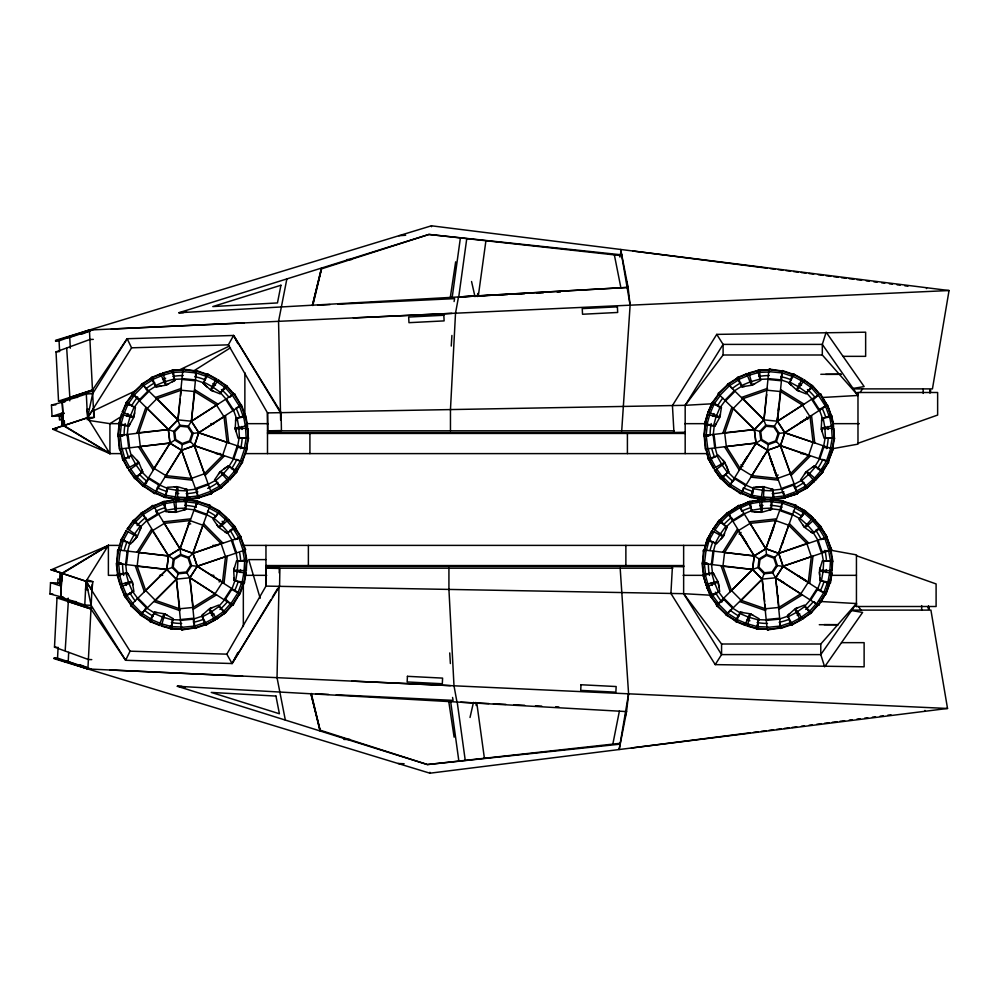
<?xml version="1.0" encoding="UTF-8"?>
<svg xmlns="http://www.w3.org/2000/svg" width="999" height="999" viewBox="0 0 999 999"><rect width="100%" height="100%" fill="white"/><g stroke="black" fill="none" stroke-linecap="round" stroke-linejoin="round"><path stroke-width="1.5" d="M279.221 572.902L279.308 568.419M278.983 586.338L277.035 677.672L285.339 720.079M163.461 504.045L163.499 502.072L154.483 505.944L154.433 507.917L163.461 504.045L166.221 510.464L157.205 514.348L156.094 511.775M741.333 510.489L740.284 505.944L749.3 502.072L750.524 504.882M742.994 514.348L752.01 510.464L749.25 504.045L749.3 502.072L750.311 504.97M757.392 625.362L757.055 628.408L757.954 626.648L767.756 627.035L766.87 628.796L757.055 628.408L757.167 625.349M181.069 628.796L171.266 628.408L172.153 626.648L172.427 619.667L182.23 620.042M757.954 626.648L758.229 619.667L768.031 620.042M63.586 597.564L49.95 593.918L50.524 582.654L59.765 583.116M91.771 659.627L88.374 659.515L54.495 647.14L57.005 597.914L60.602 598.089L91.633 608.179M57.742 583.578L57.967 578.983L60.927 579.932M59.79 585.364L60.44 572.514M57.542 658.141L53.946 657.954L87.9 668.98L91.284 669.093L57.542 658.141L58.092 647.327M270.779 599.825L232.08 663.536L226.823 654.158L265.959 586.101L266.283 568.181L279.895 568.431L279.57 586.338L232.08 663.536L125.624 660.277L91.134 605.332L84.778 605.007L60.689 597.077L61.95 573.301L108.391 545.392L120.867 545.392M60.727 597.414L61.975 573.301L51.199 569.805L108.391 545.392L108.391 575.337L117.695 575.337M68.694 652.335L68.219 661.613L87.525 668.868M84.778 605.007L85.989 581.331L108.391 545.392L62.4 573.438L61.476 581.755M91.134 605.332L85.989 581.193L130.07 651.173L125.624 660.277L90.984 609.028L92.195 584.44M187.188 489.547L186.701 499.375L177.372 498.913L177.972 486.838L187.188 489.547L184.565 488.686M764.01 486.513L763.386 498.913L772.726 499.375L773.214 489.547L770.579 488.686M246.341 569.929L246.291 570.966L246.815 561.001L246.765 562.037M832.142 569.929L832.08 570.966L832.617 561.001L832.554 562.037M672.427 566.396L670.916 593.456L715.209 664.622L864.123 666.808L864.123 642.657L841.495 642.657M237.362 570.329L237.924 560.864M244.081 570.729L244.643 561.263M823.151 570.329L823.713 560.864M829.882 570.729L830.444 561.263M235.24 427.997L235.814 418.406L245.492 416.67L247.14 425.861L234.927 428.047M821.84 418.406L821.253 427.997L833.154 425.861L831.518 416.67L821.84 418.406L821.578 421.153M65.185 650.611L68.319 601.585L76.036 601.585M621.715 430.819L630.119 305.182L628.084 287.387L620.679 249.475L630.119 305.182M116.833 561.625L116.733 562.961L117.707 549.999L117.595 551.348M702.622 561.625L702.522 562.961L703.496 549.999L703.396 551.348M235.564 421.153L235.814 418.406M180.257 399.063L177.947 419.83L149.038 391.283L139.51 400.911L168.406 429.458L177.922 419.83L181.918 379.458L195.392 380.794L191.383 421.216L188.424 426.073L193.157 433.379L190.384 441.633L182.218 444.617L174.788 440.084L173.701 431.456L179.77 425.224L188.424 426.073M191.721 478.334L204.458 473.738L194.43 445.641L198.776 432.804L237.25 445.791L232.929 458.628L194.443 445.629L181.656 450.287L182.218 444.617M619.917 257.105L620.217 254.046M766.77 394.617L763.96 419.83L735.052 391.283L725.536 400.911L754.432 429.458L763.948 419.83L767.944 379.458L781.418 380.794L777.409 421.216L774.45 426.073L779.17 433.379L776.41 441.633L768.231 444.617L760.813 440.084L759.715 431.456L765.783 425.224L774.45 426.073M750.898 477.147L777.959 480.119L767.594 450.274L768.231 444.617M777.185 421.216L777.622 416.758L777.197 421.228M778.209 410.826L778.658 406.368M193.307 620.629L194.905 627.896L204.208 624.737L204.408 622.777L202.16 616.146L192.857 619.305M778.658 619.305L787.949 616.146L790.197 622.777L789.997 624.737L780.706 627.896L779.557 621.952M451.261 346.066L451.91 335.452M223.876 416.508L216.533 405.132L191.408 421.228L194.892 389.835L218.044 404.158M809.889 416.508L802.547 405.132L777.422 421.228L780.918 389.835L804.058 404.158M122.977 435.152L118.319 435.464L127.11 434.503L128.721 447.939L119.98 448.988L118.369 435.552L119.393 425.711L121.266 425.087L128.209 425.861L127.148 435.614M120.192 434.852L121.266 425.087M708.903 435.989L704.332 435.464L705.406 425.711L707.28 425.087L714.235 425.861L713.161 435.614M707.404 435.589L704.332 435.464L706.206 434.852L707.28 425.087M87.025 579.795L92.845 581.68L91.92 590.009L86.026 581.331L62.4 573.438L86.488 581.356L85.564 589.685L87.825 589.797M117.944 434.602L117.82 435.726L119.018 424.85L118.893 425.974M180.582 396.103L181.244 390.172L157.018 398.626L155.744 397.352L181.443 388.374M703.97 434.602L703.845 435.726L705.044 424.85L704.919 425.974M778.521 409.39L778.845 406.431M196.741 504.37L197.09 501.323L187.337 500.174L186.313 501.86L185.489 508.803L195.242 509.952M628.583 693.818L619.155 749.525L626.56 711.613L628.583 693.818L620.179 568.181M195.567 507.18L197.09 501.323L209.89 505.993L206.893 514.273L194.168 509.677L197.153 501.398L196.516 504.345M227.223 556.081L224.026 583.104L222.502 582.142L225.512 556.655L221.179 543.831M772.102 501.86L771.278 508.803L781.031 509.952L781.855 503.009L782.879 501.323L773.126 500.174L772.102 501.86L781.855 503.009M813.024 556.081L809.814 583.104L808.291 582.142L811.313 556.655L806.98 543.831M118.631 563.661L120.255 550.224M137.175 565.896L138.799 552.447L152.485 530.744L151.523 529.22L137 552.235M704.432 563.661L706.043 550.224M722.976 565.896L724.587 552.447L738.286 530.744L737.324 529.22L722.789 552.235M740.971 600.137L731.455 590.509L752.609 569.467L754.208 556.006L713.885 551.161L712.275 564.61L752.597 569.442L757.966 567.544L764.035 573.776L772.689 572.927L777.422 565.621L774.662 557.367L766.483 554.383L759.053 558.916L757.966 567.544M926.46 288.574L926.572 287.724M225.512 556.655L197.278 566.296L189.86 577.784L176.286 579.133L166.771 569.355L168.481 555.819L147.128 521.316L158.641 514.21L179.97 548.776L168.444 555.881L138.799 552.447M172.165 567.544L173.264 558.916L180.694 554.383L188.861 557.367L191.621 565.621L186.9 572.927L178.234 573.776L172.165 567.544L166.771 569.355M811.313 556.655L783.066 566.296L775.661 577.784L762.075 579.133L752.572 569.355L754.27 555.819L732.916 521.316L744.442 514.21L765.758 548.776L754.233 555.881L724.587 552.447M757.055 628.408L757.442 625.499M452.16 297.577L460.389 237.912M458.703 297.202L466.77 238.611M478.296 296.104L485.926 240.722M450.187 298.139L455.656 261.838M477.285 296.553L477.747 293.481M133.878 416.983L135.439 407.355L126.299 403.559L122.652 412.3L133.878 416.983L134.653 412.899M719.904 416.983L721.453 407.355L712.324 403.559L708.678 412.3L719.904 416.983L720.416 414.26M177.098 486.675L175.062 498.663L165.722 497.077L167.37 487.312L177.098 486.675L174.326 486.788M244.443 582.205L244.256 583.329L246.091 572.527L245.904 573.651M763.111 486.675L761.088 498.663L751.735 497.077L753.396 487.312L763.111 486.675L756.193 486.95M830.244 582.205L830.057 583.329L831.88 572.527L831.692 573.651M830.469 582.205L830.281 583.329L831.73 574.762M55.532 340.347L431.443 225.799L949.05 290.534L932.442 388.886L853.383 388.886M235.614 580.844L237.263 571.64M242.195 582.017L243.831 572.814M821.415 580.844L823.064 571.64M827.984 582.017L829.632 572.814M829.982 582.33L831.355 574.662M239.198 437.574L237.45 447.24L244.33 448.476L246.241 447.989L247.989 438.336L240.572 437.824M244.33 448.476L246.079 438.823M825.211 437.574L823.463 447.24L827.597 447.989M832.105 438.823L830.356 448.476L832.267 447.989L834.015 438.336L826.598 437.824M827.909 461.725L832.504 448.039M246.753 447.764L246.553 448.888L248.501 438.111L248.301 439.223M832.342 448.888L832.554 447.764M832.779 447.764L832.567 448.888L834.527 438.111L834.315 439.223M458.504 296.953L455.519 313.199L450.462 409.578L450.462 430.819M454.083 301.548L454.632 298.626L337.837 304.22M625.112 717.457L626.273 711.375M286.863 278.921L278.559 321.328L280.644 420.129M612.837 744.118L619.417 710.976M279.87 411.613L233.604 335.464L127.148 338.723L92.67 393.668L87.525 417.807L131.593 347.827L228.346 344.842L233.604 335.464L281.106 412.662L281.431 430.569L267.819 430.819L267.495 412.899L228.346 344.842M196.466 504.208L197.09 501.323M470.017 717.494L473.464 702.372M195.754 373.976L196.441 371.104L205.732 374.263L205.931 376.223L203.684 382.854L194.393 379.695M312.812 305.557L321.541 268.856L428.933 234.44L621.728 254.857M195.654 374.076L196.441 371.104L195.292 377.048M118.669 548.851L118.369 549.949L121.241 539.385L120.954 540.484M124.513 540.821L121.616 539.81L119.031 549.275L120.542 550.536L123.127 541.071L121.616 539.81L124.575 540.596M127.298 552.385L129.87 542.907L123.127 541.071M704.158 549.949L707.042 539.385M705.356 546.416L707.729 538.436M710.301 540.821L707.404 539.81L704.819 549.275L706.343 550.536L708.915 541.071L707.404 539.81L710.364 540.596M706.156 545.217L707.629 539.81M713.086 552.385L715.671 542.907M233.754 570.117L236.563 560.789L246.453 561.376L245.891 570.829L233.754 570.117L234.49 567.444M819.555 570.117L822.364 560.789L832.242 561.376L831.68 570.829L819.555 570.117L820.279 567.444M121.079 423.976L123.626 414.985M127.497 425.799L130.057 416.808M164.798 613.96L161.463 625.649L170.579 628.246L173.289 618.731L164.798 613.96L167.245 615.247M705.132 423.489L707.692 414.498M707.105 423.976L709.652 414.985M713.523 425.799L716.071 416.808M750.586 613.96L747.264 625.649L756.38 628.246L759.09 618.731L750.586 613.96L753.034 615.247M118.968 423.164L118.644 424.25L121.728 413.748L121.403 414.835M704.445 424.25L707.529 413.748M704.67 424.25L707.754 413.748M949.05 290.534L89.423 330.02L93.869 417.345M167.745 488.536L158.729 484.652L155.969 491.083L156.006 493.056L165.035 496.928L165.934 494.13M741.807 493.056L751.048 496.928L752.409 492.732M205.07 475.437L224.238 456.106L194.43 445.641L198.801 432.667L232.929 410.664L225.587 399.288L191.458 421.316L198.801 432.692L227.035 442.345L222.715 455.169M777.746 478.334L790.484 473.738L780.444 445.641L784.814 432.667L818.943 410.664L811.6 399.288L777.484 421.316L784.827 432.692L813.061 442.345L808.728 455.169M240.409 461.151L244.73 448.326M740.321 468.506L751.847 475.611L767.594 450.274L780.494 445.604L784.789 432.804L823.276 445.791L818.943 458.628L780.456 445.629L776.41 441.633M826.423 461.151L830.756 448.326M780.856 378.371L782.454 371.104L791.745 374.263L791.957 376.223L789.697 382.854L780.406 379.695M195.442 374.001L196.441 371.104M163.361 521.853L190.409 518.881L180.045 548.726L164.311 523.389L152.785 530.494M749.15 521.853L776.211 518.881L765.846 548.726L778.596 553.321L792.382 515.109L779.657 510.514L765.858 548.726L750.099 523.389L738.573 530.494M769.492 538.873L773.388 527.622M145.904 407.23L136.925 432.917L168.332 429.533L173.701 431.456M138.724 432.717L147.19 408.491L156.706 398.863M167.195 489.822L165.035 496.928L166.046 494.03M731.917 407.23L722.951 432.917L754.357 429.533L755.968 442.994L715.634 447.839L714.023 434.39L754.345 429.558L733.204 408.491L742.719 398.863M724.737 432.717L733.204 408.491M744.755 484.652L753.77 488.536L750.998 494.955L751.048 496.928L752.06 494.03M188.861 557.367L192.944 553.396L202.934 525.262L190.197 520.666M774.662 557.367L778.733 553.396L788.723 525.262L775.986 520.666M782.429 543.518L783.441 540.709L782.367 543.493M231.643 589.81L234.952 580.569L241.533 582.941L242.944 584.315L239.635 593.556L231.506 605.931M225.786 612.449L225.037 613.299L232.255 605.069L224.812 600.199L232.155 588.823L239.548 593.606L238.224 592.17L241.533 582.941M240.347 592.931L239.96 594.005L243.656 583.703L243.281 584.765M817.432 589.81L820.741 580.569L827.334 582.941L828.745 584.315L825.424 593.556L818.743 590.284M824.013 592.17L827.334 582.941M828.97 584.315L825.649 593.556L820.679 601.186M825.761 594.005L829.457 583.703M825.986 594.005L829.682 583.703M180.694 554.383L180.132 548.713L193.856 510.514L206.593 515.109L192.807 553.321L180.07 548.726L168.481 555.819L152.485 530.744M769.63 538.898L773.688 527.672M795.679 505.993L792.694 514.273L779.957 509.677L782.941 501.398L795.903 505.993M176.286 579.133L178.234 573.776M762.075 579.133L764.035 573.776M145.467 483.603L143.469 485.939L144.143 484.078L149.063 479.12L142.095 472.202L137.175 477.172L136.488 479.021L143.469 485.939L146.716 482.692M140.222 529.657L141.184 527.06L133.192 521.328L127.747 528.921L137.575 535.963L141.184 527.06M729.482 485.939L730.169 484.078L735.089 479.12L728.121 472.202L723.189 477.172L722.514 479.021L729.482 485.939L741.108 493.044L745.716 485.564L734.203 478.459L729.582 485.939M723.626 536.151L724.587 533.553M726.023 529.657L726.972 527.06L718.993 521.328L713.548 528.921L723.363 535.963L726.972 527.06M242.432 461.338L247.128 449.225M828.221 461.338L832.929 449.225M828.446 461.338L833.154 449.225M124.326 412.999L127.972 404.245M130.544 415.584L134.191 406.843M708.453 412.3L711.575 404.807M710.339 412.999L713.985 404.245M716.57 415.584L720.204 406.843M154.433 612.212L150.649 621.291L159.278 624.887L163.923 613.723L154.433 612.212L157.18 612.562M740.234 612.212L736.45 621.291L745.067 624.887L749.725 613.723L740.234 612.212L742.981 612.562M122.64 411.288L122.24 412.25L126.124 403.072L125.724 404.021M711.513 404.021L711.925 403.072L708.029 412.25L708.441 411.288M711.738 404.021L712.15 403.072L708.254 412.25L708.666 411.288M742.032 493.056L743.094 488.511M165.035 496.928L166.259 494.118M751.048 496.928L752.884 492.719M226.835 400.025L220.367 392.644L225.624 388.037L226.423 386.238L232.904 393.618L229.982 397.265M811.638 388.037L812.449 386.238L818.918 393.618L818.106 395.417L812.849 400.025L806.38 392.644L811.638 388.037L818.106 395.417M232.08 663.536L237.787 652.609M802.759 515.422L804.907 511.363L796.265 506.718L794.692 507.904L803.333 512.549L804.907 511.363L803.271 513.961M214.897 517.482L219.118 511.363L210.464 506.718L208.891 507.904L217.545 512.549M803.333 512.549L800.024 518.718L791.383 514.073M203.247 383.354L207.917 374.7L216.134 379.145L210.402 389.785L203.247 383.354L207.243 387.187M789.272 383.354L793.943 374.7L802.16 379.145L796.415 389.785L789.272 383.354L791.27 385.277M121.928 538.436L121.441 539.348L126.199 530.594L125.712 531.493M711.5 531.493L712 530.594L707.23 539.348M707.954 538.436L707.454 539.348L712.225 530.594L711.725 531.493M123.514 540.047L128.084 531.755M129.408 543.306L133.991 535.014M707.954 539.173L709.914 535.626M711.226 533.254L712.524 530.881M709.302 540.047L713.885 531.755M715.209 543.306L719.779 535.014M128.796 426.173L133.529 417.794L121.89 414.498L119.343 423.489L128.796 426.173L130.245 423.801M714.822 426.173L719.542 417.794L707.916 414.498L705.369 423.489L714.822 426.173L716.258 423.801M233.566 604.145L232.879 605.319L239.435 594.093L238.761 595.254M819.355 604.145L818.681 605.319L825.236 594.093L824.562 595.254M824.787 595.254L825.461 594.093L820.541 602.509M272.402 597.177L277.71 588.436M174.788 440.084L170.005 443.181L148.651 477.684L160.177 484.79L181.493 450.224L169.967 443.119L140.322 446.553L138.711 433.104M742.457 464.697L747.152 457.08M760.813 440.084L756.031 443.181L734.665 477.684L746.191 484.79L767.507 450.224L755.981 443.119L726.335 446.553L724.725 433.104M761.8 459.103L763.373 456.568M234.228 457.892L229.058 466.233L235.002 469.917L236.963 470.167L242.133 461.825L236.601 459.365M235.002 469.917L240.172 461.575M820.241 457.892L815.072 466.233L821.028 469.917L822.989 470.167L828.146 461.825L822.627 459.365M821.028 469.917L826.185 461.575M822.751 470.167L824.237 467.782M154.308 468.506L165.834 475.611L181.581 450.274L194.33 445.679L208.117 483.891L195.379 488.486L181.593 450.274L191.945 480.119L164.885 477.147M237.525 470.142L236.925 471.103L242.682 461.8L242.095 462.762M823.313 470.142L822.714 471.103L828.483 461.8L827.884 462.762M823.538 470.142L822.939 471.103L828.708 461.8L828.109 462.762M142.445 612.15L140.634 614.622L142.283 613.548L146.016 607.629L154.321 612.862L150.587 618.781L148.938 619.867L140.634 614.622L142.258 612.025M843.019 356.343L865.646 356.343L865.646 332.192L716.745 334.378L672.439 405.544L673.963 432.604M685.177 453.608L685.177 405.319L723.101 344.393L822.314 344.393L857.979 395.454L822.165 397.502M147.19 408.491L168.332 429.533L170.005 443.181L153.047 469.78L138.524 446.765M814.772 442.919L811.575 415.896L784.827 432.704L777.409 421.216L763.835 419.867L754.32 429.645L756.031 443.181L739.073 469.78L724.55 446.765M731.817 607.629L740.109 612.862L736.375 618.781L734.727 619.867L726.423 614.622L730.319 609.989M742.195 464.485L746.977 456.93M715.209 664.622L721.565 654.607L721.565 644.005L683.641 593.681L683.641 545.392M180.132 548.713L192.944 553.396L197.278 566.333L189.935 577.684L224.063 599.712L231.406 588.336L197.278 566.308L191.621 565.621M216.521 594.842L193.369 609.165L193.182 607.38L214.997 593.868L222.34 582.492M230.694 603.995L238.037 592.619M802.309 594.842L779.17 609.165L778.97 607.38L800.798 593.868L808.141 582.492M816.483 603.995L823.825 592.619M215.859 516.258L219.118 511.363M802.472 515.034L804.907 511.363M120.842 453.608L109.927 453.608L52.722 429.195L87.512 417.669L93.444 408.991L94.368 417.32L87.1 419.68M220.117 471.815L214.573 479.82L221.179 487.187L228.234 480.856L220.117 471.815L218.494 474.05M806.143 471.815L800.599 479.82L807.204 487.187L814.26 480.856L806.143 471.815L804.507 474.05M860.039 392.495L862.549 388.886M211.126 390.309L218.119 380.357L225.861 385.814L220.18 393.906L211.126 390.309L213.674 391.396M127.71 528.334L127.06 529.258L133.354 520.304L132.705 521.228M797.14 390.309L804.133 380.357L811.887 385.814L806.193 393.906L797.14 390.309L799.687 391.396M713.498 528.334L712.849 529.258L719.155 520.304L721.315 521.94M718.493 521.228L719.155 520.304L721.091 522.252M713.723 528.334L713.074 529.258L719.38 520.304L718.731 521.228M129.221 529.97L134.665 522.377M134.64 533.866L140.085 526.273M715.009 529.97L720.454 522.377M720.429 533.866L725.873 526.273M129.196 404.558L126.598 402.909L132.405 395.005L134.328 395.404L139.972 399.538L134.166 407.455L128.534 403.309L126.598 402.909L129.058 404.745M128.534 403.309L134.328 395.404M714.297 404.42L712.062 402.897L718.531 394.068L717.856 394.98M714.547 403.309L720.354 395.404L718.418 395.005L712.612 402.909L714.547 403.309L720.192 407.455L725.998 399.538M126.711 401.985L126.036 402.897L132.517 394.068L131.843 394.98M712.062 402.897L712.724 401.985M267.495 453.608L267.495 412.899L685.177 405.319L723.101 354.995L723.101 344.393L716.745 334.378M140.634 614.622L142.432 612.287M143.469 485.939L146.266 482.529M132.63 541.995L137.15 536.75L126.511 530.881L121.928 539.173L130.594 543.956L137.15 536.75M721.141 538.848L722.939 536.75L712.299 530.881L707.729 539.173L716.383 543.956L722.939 536.75M811.588 612.449L810.838 613.299L818.056 605.069L817.307 605.931M224.088 610.963L230.569 603.583L225.299 598.975L218.831 606.356L224.088 610.963L224.9 612.762L231.368 605.382L230.569 603.583M811.101 598.975L804.632 606.356L809.889 610.963L810.701 612.762L817.17 605.382L814.26 601.735M809.889 610.963L816.358 603.583M223.501 473.613L229.683 466.595M228.521 478.022L234.69 471.004M809.527 473.613L815.696 466.595M814.535 478.022L820.703 471.004M815.671 479.208L819.779 474.537M851.535 610.576L862.612 612.412L824.637 666.808L820.778 654.607L820.778 644.005L856.443 603.546L819.08 601.41M230.457 479.12L229.695 479.97L237 471.803L236.239 472.652M218.594 527.185L226.711 518.144L219.655 511.813L213.049 519.18L218.594 527.185L216.958 524.95M816.245 479.12L815.484 479.97L823.026 471.803L815.721 479.97M822.04 472.652L822.801 471.803M804.395 527.185L812.512 518.144L805.456 511.813L798.838 519.18L804.395 527.185L802.759 524.95M105.22 548.776L108.391 545.392M223.389 389.448L226.423 386.238L222.952 389.248M168.332 429.558L169.942 442.994L129.62 447.839L127.997 434.39L168.332 429.558L177.81 419.867L191.383 421.216L198.801 432.667L225.549 415.896L228.746 442.919M133.903 395.367L143.419 385.739M155.482 600.374L176.411 579.17L166.883 569.542L137.987 598.089L147.502 607.717L176.398 579.17L179.907 610.626L154.208 601.648L155.482 600.374L179.72 608.828M719.917 395.367L729.432 385.739M765.022 604.383L765.709 610.626L740.009 601.648L762.212 579.17L752.672 569.542L723.788 598.089L733.303 607.717L762.187 579.17L764.685 601.41M224.263 388.424L226.423 386.238M204.458 473.738L222.527 455.519M790.484 473.738L808.553 455.519L810.251 456.106L791.096 475.437M155.17 600.137L145.654 590.509L166.808 569.467L168.419 556.006L128.084 551.161L126.473 564.61L166.808 569.442L135.402 566.083L144.368 591.77M134.865 519.418L134.053 520.229L141.833 512.512L141.021 513.311M143.806 515.334L141.933 513.061L134.965 519.98L135.652 521.828L140.572 526.798L147.54 519.88M135.652 521.828L142.62 514.922L141.933 513.061M727.622 512.512L719.854 520.229L727.859 512.512L727.047 513.311M720.079 520.229L720.878 519.418M728.408 514.922L733.341 519.88L726.36 526.798L721.44 521.828L728.408 514.922L727.734 513.061L729.894 515.234M235.801 408.241L241.159 405.444L244.48 414.685L243.069 416.059L236.476 418.431L233.167 409.19M820.504 408.716L827.184 405.444L819.754 394.018L812.587 385.701M819.18 409.19L822.502 418.431L829.083 416.059L830.494 414.685L827.184 405.444L819.704 410.177L812.362 398.801L819.754 394.018M201.723 615.646L208.866 609.215L214.61 619.855L206.393 624.3L201.723 615.646L203.721 613.723M787.512 615.646L794.667 609.215L800.411 619.855L792.182 624.3L787.512 615.646L789.51 613.723M133.129 392.595L132.143 393.506L141.683 384.677L140.684 385.589M719.155 392.595L718.156 393.506L727.697 384.677L726.71 385.589M215.484 480.831L222.54 474.5M219.98 485.851L227.035 479.52M801.498 480.831L808.553 474.5M805.993 485.851L813.049 479.52M221.903 487.025L221.129 487.712L228.596 481.093L227.822 481.78M807.704 487.025L806.93 487.712L814.385 481.093L813.611 481.78M807.929 487.025L807.155 487.712L814.61 481.093L813.835 481.78M227.135 533.291L234.515 526.798L228.346 519.792L219.268 527.772L227.135 533.291L224.812 531.78M812.924 533.291L820.316 526.798L814.135 519.792L805.057 527.772L812.924 533.291L810.614 531.78M819.192 528.933L821.265 527.197M124.65 457.929L122.078 448.464L120.554 449.725L123.139 459.19L130.057 456.456M710.676 457.929L708.091 448.464L706.58 449.725L709.153 459.19L710.676 457.929L717.419 456.093L714.847 446.615M134.728 478.471L136.826 476.748M126.998 595.691L132.805 603.596L130.869 603.995L125.062 596.091L126.998 595.691L132.642 591.545L138.449 599.462M714.647 593.818L710.863 596.091L712.799 595.691L718.431 591.545L724.238 599.462L718.606 603.596L716.67 603.995L710.863 596.091L713.461 594.442M142.707 471.94L134.715 477.672L129.271 470.079L139.098 463.037L142.707 471.94L141.758 469.343M728.733 471.94L720.741 477.672L715.296 470.079L725.124 463.037L728.733 471.94L726.335 465.447M217.582 618.431L216.733 619.043L224.85 613.249L224.013 613.848M803.371 618.431L802.534 619.043L810.651 613.249L809.802 613.848M211.676 611.65L219.43 606.206M215.547 617.157L223.301 611.713M797.464 611.65L805.219 606.206M801.348 617.157L809.09 611.713M228.659 465.709L220.791 471.228L229.87 479.208L236.039 472.202L228.659 465.709L224.026 468.731M814.684 465.709L806.817 471.228L815.896 479.208L822.065 472.202L814.684 465.709L812.362 467.22M143.456 511.9L142.333 512.662L153.084 505.357L151.973 506.118M738.885 505.357L728.134 512.662L739.11 505.357M800.886 422.165L805.906 418.931M142.607 383.541L141.646 384.153L150.911 378.309L149.95 378.921M152.11 380.219L150.462 379.133L142.158 384.378L143.819 385.452L152.11 380.219L155.844 386.138L147.54 391.371M121.716 416.246L109.927 423.663L89.048 420.467M193.769 370.879L230.457 347.789M728.633 383.541L727.672 384.153L736.925 378.309L735.963 378.921M738.136 380.219L736.488 379.133L728.184 384.378L729.832 385.452L738.136 380.219L741.87 386.138L733.566 391.371M800.998 422.402L806.043 419.243M823.8 538.798L826.398 537.175L821.228 528.833L819.267 529.083L813.323 532.767L818.493 541.108M235.077 539.635L240.597 537.175L235.439 528.833L233.479 529.083L227.535 532.767L232.692 541.108M820.866 539.635L826.398 537.175L823.676 538.611M142.982 514.597L154.508 507.492M737.012 507.529L728.046 513.061L720.766 519.98L721.44 521.828M728.771 514.597L740.296 507.492M738.286 530.744L754.22 555.906L765.921 548.713L778.733 553.396L817.194 540.372L821.528 553.209L783.041 566.196L778.708 553.371L808.503 542.894L789.335 523.563M128.859 593.818L132.642 591.545M166.321 385.04L174.813 380.269L172.103 370.754L162.987 373.351L166.321 385.04L168.769 383.753M752.334 385.04L760.838 380.269L758.129 370.754L749.013 373.351L752.334 385.04L754.794 383.753M206.793 624.587L205.794 625.137L215.384 619.855L214.385 620.404M792.582 624.587L791.583 625.137L801.173 619.855L800.187 620.404M138.674 462.25L128.034 468.119L123.451 459.827L132.118 455.044L138.674 462.25L136.863 460.152M724.7 462.25L714.06 468.119L709.477 459.827L718.144 455.044L724.7 462.25L722.889 460.152M202.36 616.833L210.589 612.399M205.532 622.702L213.749 618.269M788.161 616.833L796.378 612.399M791.333 622.702L799.55 618.269M207.118 484.927L215.759 480.282L219.068 486.451L220.642 487.637L212 492.282L210.427 491.096L219.068 486.451M801.785 480.282L793.131 484.927L796.44 491.096L798.014 492.282L806.668 487.637L802.447 481.518M796.44 491.096L805.094 486.451M806.93 487.899L797.289 493.081L798.513 492.544M797.514 493.081L807.155 487.899L805.931 488.436M212.487 492.544L211.488 493.081L221.141 487.899L220.142 488.436M172.44 381.818L174.887 380.519M236.651 539.148L239.285 537.837M822.439 539.148L826.398 537.175M93.906 410.639L135.839 390.659M179.171 370.017L229.483 346.041M823.188 407.317L825.848 406.069M154.595 505.394L142.033 513.061L146.653 520.541L158.179 513.436L153.559 505.956L163.611 501.523L162.562 501.973M740.609 505.394L727.821 513.061L732.442 520.541L743.968 513.436L739.347 505.956L749.4 501.523L748.363 501.973M748.588 501.973L749.625 501.523L739.572 505.844M209.603 608.691L218.644 605.094L224.338 613.186L216.583 618.643L209.603 608.691L212.138 607.604M740.509 505.944L748.239 502.622M740.234 507.917L749.25 504.045M795.391 608.691L804.445 605.094L810.139 613.186L802.384 618.643L795.391 608.691L797.939 607.604M152.872 379.383L161.501 375.786M155.444 385.539L164.061 381.943M132.355 582.017L121.129 586.7L124.775 595.441L133.916 591.645L132.355 582.017L132.867 584.74M738.898 379.383L747.514 375.786M741.47 385.539L750.087 381.943M718.144 582.017L706.93 586.7L710.564 595.441L719.705 591.645L718.144 582.017L719.168 587.462M152.198 377.222L151.149 377.647L161.289 373.514L160.24 373.951M738.224 377.222L737.162 377.647L747.314 373.514L746.253 373.951M93.169 390.821L62.125 400.911L58.529 401.086L56.031 351.86L89.91 339.485L93.294 339.373M81.281 334.315L89.922 331.019M89.048 330.132L59.066 340.859L55.482 341.046L89.423 330.02L92.807 329.907L69.793 337.375L66.159 337.575L69.755 337.387L70.305 348.214M123.139 459.19L126.099 458.404M712.125 458.404L709.153 459.19L711.912 458.154M198.064 495.904L210.801 491.308M767.619 450.274L780.356 445.679L794.143 483.891L781.405 488.486L767.619 450.274L756.031 443.181M784.09 495.904L796.815 491.308M784.477 497.602L794.38 494.03M783.116 491.82L784.627 497.677L797.427 493.007L794.442 484.727L781.705 489.323L784.702 497.602L774.887 498.826L773.863 497.14L773.039 490.197L782.779 489.048M857.979 443.294L937.636 415.06L937.636 392.495L857.779 392.495L857.979 395.454L822.314 354.995L822.314 344.393L826.161 332.192L864.147 386.588L853.059 388.424M192.919 553.371L231.393 540.372L235.727 553.209L197.24 566.196L192.919 553.371L222.702 542.894L203.546 523.563M709.153 459.19L712.062 458.179M743.031 398.626L767.269 390.172L767.457 388.374L741.758 397.352L763.96 419.83M195.841 628.059L194.755 628.433L205.132 624.912L204.058 625.274M781.63 628.059L780.556 628.433L790.921 624.912L789.847 625.274M195.105 625.923L204.408 622.777M780.906 625.923L790.197 622.777M119.231 423.663L109.927 423.663L109.927 453.608L63.499 425.699L62.225 401.923L86.314 393.993L92.67 393.668M62.999 417.245L63.924 425.562L88.012 417.644L87.088 409.315L89.348 409.203M183.029 510.314L185.664 509.453L185.177 499.625L175.849 500.087L176.448 512.162L185.664 509.453M768.83 510.314L771.453 509.453L770.966 499.625L761.638 500.087L762.237 512.162L771.453 509.453M92.507 389.972L69.218 397.627L72.802 397.44M58.529 401.086L92.482 390.06L127.148 338.723L131.593 347.827M61.289 415.884L52.048 416.346L51.473 405.082L65.11 401.436M52.048 416.346L62.837 412.849M61.963 426.486L61.314 413.636L63.736 412.849M63.948 413.299L61.376 414.073L61.975 426.024M62.45 419.068L59.503 420.017L59.266 415.422M55.807 429.033L52.722 429.195L64.323 425.262M183.416 312.687L178.858 312.737L428.933 234.44L620.254 255.532M200.462 497.202L199.176 497.614L211.588 493.743L210.302 494.143M786.263 497.202L784.964 497.614L797.614 493.743L785.202 497.614M796.091 494.143L797.389 493.743M398.838 235.739L405.644 235.252M163.486 375.087L172.602 372.49M165.335 381.568L174.45 378.971M749.512 375.087L758.616 372.49M751.348 381.568L760.464 378.971M127.273 572.827L117.82 575.511L120.367 584.502L131.993 581.206L127.273 572.827L128.709 575.199M713.074 572.827L703.608 575.511L706.168 584.502L717.794 581.206L713.074 572.827L714.51 575.199M163.774 372.714L162.775 372.989L172.377 370.317L171.391 370.592M749.799 372.714L748.8 372.989L758.403 370.317L757.404 370.592M830.931 449.001L857.979 444.13L857.979 392.495M244.555 560.177L242.807 550.524L244.718 551.011L246.466 560.664L244.555 560.177L237.675 561.426L235.926 551.76M824.837 561.176L832.254 560.664L830.506 551.011L828.596 550.524L821.715 551.76L823.463 561.426M164.773 501.461L163.749 501.648L173.576 499.925L172.552 500.099M750.798 501.461L749.55 501.648L759.59 499.925L758.353 500.099M164.498 503.708L173.838 502.122M165.622 510.352L174.962 508.766M750.212 501.923L759.552 500.337M750.286 503.708L759.627 502.122M751.41 510.352L760.751 508.766M155.969 386.788L165.459 385.277L160.802 374.113L152.185 377.709L155.969 386.788L161.463 386.101M741.982 386.788L751.473 385.277L746.827 374.113L738.199 377.709L741.982 386.788L744.73 386.438M182.842 629.732L181.506 629.932L194.368 628.071L193.032 628.271M768.631 629.732L767.294 629.932L780.169 628.071L778.833 628.271M631.43 747.989L750.386 732.766M753.471 732.379L758.104 731.78M761.188 731.393L765.833 730.793M768.918 730.394L773.551 729.807M776.635 729.407L781.28 728.82M784.365 728.421L788.998 727.834M792.082 727.434L796.727 726.835M801.348 726.248L804.445 725.848M809.078 725.262L812.175 724.862M816.795 724.275L821.44 723.676M824.525 723.276L829.17 722.689M832.242 722.289L836.887 721.703M839.972 721.303L844.617 720.716M849.237 720.117L852.334 719.73M856.967 719.13L860.064 718.731M864.684 718.144L867.781 717.744M872.414 717.157L875.511 716.758M880.131 716.171L883.228 715.771M887.861 715.172L890.958 714.784M193.157 433.379L198.801 432.667M779.17 433.379L784.814 432.667M54.008 658.653L429.92 773.201L947.527 708.466L930.918 610.114L851.847 610.114M187.837 497.14L197.59 495.991L198.614 497.677L188.861 498.826L187.837 497.14L187.013 490.197L196.766 489.048L197.59 495.991M188.099 499.388L198.976 498.101L197.852 498.226M773.863 497.14L783.603 495.991M775.249 499.25L773.9 499.388L785.002 498.101L783.641 498.226M125.612 563.386L126.686 573.139L119.73 573.913L117.857 573.289L116.796 563.536L121.354 563.011M704.108 563.361L707.155 563.011M620.204 743.306L427.41 764.56L177.322 686.263L181.893 686.313M164.311 523.389L189.81 520.591M119.855 563.411L116.796 563.536L121.441 563.848M750.099 523.389L775.611 520.591M711.413 563.386L712.487 573.139L705.531 573.913L703.658 573.289L702.584 563.536L711.375 564.497L712.986 551.061L704.258 550.012L702.634 563.448L707.242 563.848M620.204 744.143L427.41 764.56L320.017 730.144L311.288 693.443M179.333 608.803L192.807 607.479M181.169 627.397L194.643 626.061M765.122 608.803L778.596 607.479M766.97 627.397L780.431 626.061M62.225 401.923L65.097 401.648M176.286 499.7L175.15 499.762L179.345 499.512M186.076 499.125L184.94 499.188L185.802 499.138M762.299 499.7L760.938 499.762L765.134 499.512M771.877 499.125L770.741 499.188L771.59 499.138M235.277 428.883L247.415 428.171L247.977 437.624L238.099 438.211L235.277 428.883L236.014 431.556M821.303 428.883L833.428 428.171L833.99 437.624L824.113 438.211L821.303 428.883L822.027 431.556M178.858 312.737L628.084 287.387L458.753 296.965M685.177 405.319L713.199 403.721M51.473 405.082L55.819 404.845M52.722 429.195L57.068 428.958M56.031 351.86L58.417 351.735M61.314 413.636L64.036 413.499M86.314 393.993L87.512 417.669L94.368 417.32M175.936 501.898L185.265 501.436M176.261 508.566L185.602 508.091M761.725 501.898L771.053 501.436M762.062 508.566L771.39 508.091M462.275 296.778L471.615 296.328M474.725 296.179L490.297 295.429M494.98 295.204L507.43 294.618M515.222 294.243L524.562 293.793M537.025 293.194L543.244 292.894M557.267 292.232L560.377 292.083M317.595 305.195L330.057 304.595M353.396 317.919L451.91 313.374M111.339 329.058L244.081 322.914M173.589 370.092L172.465 370.142L183.404 369.705L182.268 369.755M173.127 373.638L172.79 370.592L182.605 370.204L183.491 371.965L173.689 372.352L172.79 370.592L172.902 373.651M183.766 378.958L173.951 379.333L173.689 372.352M759.615 370.092L758.478 370.142L769.417 369.705L768.281 369.755M769.779 378.958L759.977 379.333L758.815 370.592L759.702 372.352L769.505 371.965L768.618 370.204L758.815 370.592L759.028 376.71M672.439 432.629L685.177 432.392M116.796 563.536L121.204 563.461M704.058 563.511L706.992 563.461M180.519 687.275L185.077 687.225M825.674 374.375L841.22 374.3M346.903 259.565L351.548 259.565M723.101 354.995L822.314 354.995M820.803 374.288L840.983 374.288M77.56 397.415L69.843 397.415L66.708 348.389M210.739 423.663L213.836 423.663M246.416 423.663L268.269 423.663M684.665 423.663L706.493 423.663M832.816 423.663L859.34 423.663M267.495 430.819L674.337 430.819M267.495 432.617L685.177 432.617M267.495 433.441L685.177 433.441M215.959 453.608L220.642 453.608M245.592 453.608L707.155 453.608M800.723 453.608L805.394 453.608M212.874 545.392L217.545 545.392M242.495 545.392L705.631 545.392M265.859 559.615L248.739 559.615L260.177 598.301M265.959 565.559L683.641 565.559M265.959 566.383L683.641 566.383M265.959 568.181L672.814 568.181M159.578 575.337L162.675 575.337M210.764 575.337L213.861 575.337M244.892 575.337L266.733 575.337M683.129 575.337L703.558 575.337M829.919 575.337L856.443 575.337M819.28 624.712L837.911 624.712M721.565 644.005L820.778 644.005M343.831 739.435L350.012 739.435M824.15 624.625L838.136 624.687M182.043 311.725L186.601 311.775M704.332 435.464L708.753 435.539M122.889 435.989L118.319 435.464L122.727 435.539M670.916 566.371L683.641 566.608M710.114 595.192L683.641 593.681L265.959 586.101L265.959 545.392M130.07 651.173L226.823 654.158M398.039 763.486L404.12 763.748M757.866 628.908L756.73 628.858L767.669 629.295L766.533 629.245M172.065 628.908L170.929 628.858L181.868 629.295L180.744 629.245M118.319 435.464L121.391 435.589M754.445 512.05L761.363 512.325L759.327 500.337L749.987 501.923L751.635 511.688L761.363 512.325M168.656 512.05L175.562 512.325L173.539 500.337L164.186 501.923L165.846 511.688L175.562 512.325M172.153 626.648L181.968 627.035M947.527 708.466L87.9 668.98L90.984 609.028L67.695 601.373L71.279 601.56M109.803 669.942L242.557 676.086M351.873 681.081L450.387 685.626M316.071 693.806L328.521 694.405M336.313 694.78L453.109 700.374L452.559 697.452M460.739 702.222L488.773 703.571M493.444 703.796L505.906 704.382M513.686 704.757L524.587 705.282M535.489 705.806L541.72 706.106M555.744 706.768L558.853 706.917M763.81 490.434L773.139 490.909M763.486 497.102L772.814 497.564M177.797 490.434L187.125 490.909M177.46 497.102L186.788 497.564M62.862 573.301L51.199 569.805L55.819 570.042M62.8 573.738L60.452 572.976L59.853 584.927M85.989 581.331L92.845 581.68M54.495 647.14L56.893 647.265M51.199 569.805L55.544 570.042M49.95 593.918L52.847 594.068M177.322 686.263L626.598 711.588M762.699 499.238L765.496 499.4M770.554 499.7L773.351 499.862M179.47 499.4L176.673 499.238L177.81 499.3M183.666 499.65L187.6 499.875L186.476 499.812M772.264 499.812L773.626 499.875M60.689 597.077L63.561 597.352M768.718 371.603L782.192 372.939M766.87 390.197L780.344 391.521M182.692 371.603L196.166 372.939M180.856 390.197L194.33 391.521M730.169 591.77L721.191 566.083L752.609 569.467M706.206 434.852L708.99 435.152M751.847 475.611L777.359 478.409M165.834 475.611L191.346 478.409M773.726 499.75L772.364 499.612L783.466 500.899L782.117 500.774M187.7 499.75L186.576 499.612L197.452 500.899L196.328 500.774M186.313 501.86L196.054 503.009M777.422 565.621L783.066 566.333L817.194 588.336L809.852 599.712L775.724 577.684L783.066 566.308L778.733 553.396M632.966 251.011L767.357 268.207M770.441 268.606L775.087 269.193M778.159 269.593L782.804 270.18M785.888 270.579L790.534 271.166M793.606 271.566L798.251 272.165M801.335 272.552L805.981 273.152M809.053 273.539L813.698 274.138M818.331 274.725L822.964 275.324M826.048 275.724L830.693 276.311M833.778 276.711L838.411 277.297M841.495 277.697L846.141 278.284M849.225 278.684L853.858 279.27M856.942 279.67L861.588 280.269M866.208 280.856L869.305 281.256M873.938 281.843L877.035 282.242M881.655 282.829L884.752 283.229M889.385 283.828L892.482 284.216M897.102 284.815L900.199 285.202M904.832 285.801L907.929 286.201M770.391 369.268L769.055 369.068L781.917 370.929L780.581 370.729M184.365 369.268L183.029 369.068L195.904 370.929L194.568 370.729M753.171 488.648L762.512 490.234M752.035 495.292L761.388 496.878M751.51 497.077L760.863 498.663M167.145 488.648L176.486 490.234M166.021 495.292L175.362 496.878M752.322 497.539L751.073 497.352L761.126 499.075L759.877 498.901M166.296 497.539L165.285 497.352L175.1 499.075L174.088 498.901M820.079 580.594L829.757 582.33L831.405 573.139L819.505 571.003L820.079 580.594L819.829 577.847M234.29 580.594L243.968 582.33L245.617 573.139L233.716 571.003L234.29 580.594L234.028 577.847M830.906 550.262L856.443 554.87L856.443 606.505M708.915 541.071L714.322 542.544M748.039 626.286L747.04 626.011L756.655 628.683L755.656 628.408M162.25 626.286L161.251 626.011L170.854 628.683L169.855 628.408M749.6 617.432L758.716 620.029M747.751 623.913L756.867 626.51M163.799 617.432L172.914 620.029M161.963 623.913L171.079 626.51M763.998 486.838L773.214 489.547M784.952 501.798L783.441 501.386L796.078 505.257L794.567 504.857M198.938 501.798L197.652 501.386L210.065 505.257L208.779 504.857M50.524 582.654L61.301 586.151M57.005 597.914L90.959 608.94M754.32 429.645L759.715 431.456M783.378 370.941L782.304 370.567L792.682 374.088L791.595 373.726M782.654 373.077L791.957 376.223M197.365 370.941L196.291 370.567L206.656 374.088L205.582 373.726M196.641 373.077L205.931 376.223M741.283 600.374L765.509 608.828M780.444 445.641L808.553 455.519M856.443 555.706L936.1 583.94L936.1 606.505L856.255 606.505L856.443 603.546L820.778 654.607L721.565 654.607L683.641 593.681M232.954 590.284L238.224 592.17M782.329 503.096L795.067 507.692M196.541 503.096L209.278 507.692M707.404 539.81L710.164 540.846M121.616 539.81L124.363 540.846M79.758 664.685L86.963 667.432M736.463 621.778L735.414 621.353L745.554 625.486L744.505 625.049M150.674 621.778L149.613 621.353L159.765 625.486L158.704 625.049M739.71 613.461L748.338 617.057M737.137 619.617L745.766 623.214M153.921 613.461L162.537 617.057M151.349 619.617L159.965 623.214M741.982 491.083L750.998 494.955M742.145 493.606L740.871 493.156L751.161 497.477L749.887 497.027M155.969 491.083L164.985 494.955M156.119 493.606L155.07 493.156L165.135 497.477L164.098 497.027M235.639 591.683L238.299 592.931M824.2 459.852L826.835 461.163M796.99 506.456L795.978 505.919L805.631 511.101L804.632 510.564M796.765 506.456L795.753 505.919L805.406 511.101L804.407 510.564M210.964 506.456L209.965 505.919L219.618 511.101L218.606 510.564M801.435 509.365L803.895 510.689M205.582 514.073L214.236 518.718M793.081 376.298L801.298 380.731M789.909 382.167L798.126 386.601M207.055 376.298L215.285 380.731M203.896 382.167L212.113 386.601M794.33 374.413L793.343 373.863L802.934 379.145L801.935 378.596M208.316 374.413L207.317 373.863L216.908 379.145L215.921 378.596M230.707 603.658L233.054 605.032M716.408 405.182L720.192 407.455M126.598 402.909L130.382 405.182M170.005 443.181L181.656 450.287M63.924 425.562L109.927 453.608L87.512 417.669M730.531 484.403L742.045 491.508M144.505 484.403L156.031 491.508M780.731 391.62L802.547 405.132M194.705 391.62L216.533 405.132M798.426 575.799L805.993 580.556M784.327 567.082L808.291 582.142M726.872 615.459L725.911 614.847L735.177 620.691L734.215 620.079M197.278 566.296L222.502 582.142M141.084 615.459L140.122 614.847L149.388 620.691L148.426 620.079M728.084 613.548L736.375 618.781M142.283 613.548L150.587 618.781M779.67 580.182L784.69 583.404M800.798 593.868L775.674 577.772L778.97 607.38M214.997 593.868L189.872 577.772L193.182 607.38M798.338 576.023L805.856 580.881M779.707 580.119L784.727 583.354M754.27 555.819L759.053 558.916M168.481 555.819L173.264 558.916M729.882 486.338L731.006 487.1M739.522 492.882L740.634 493.643L729.657 486.338L730.781 487.1M739.297 492.882L740.409 493.643M144.98 487.1L143.868 486.338L154.62 493.643L153.496 492.882M803.096 381.843L810.851 387.287M799.225 387.35L806.98 392.794M217.07 381.843L224.825 387.287M213.199 387.35L220.954 392.794M805.119 380.569L804.282 379.957L812.399 385.751L811.563 385.152M219.106 380.569L218.257 379.957L226.386 385.751L225.537 385.152M808.378 610.751L810.701 612.762L808.678 610.626M805.619 511.288L813.086 517.907L805.394 511.288L806.168 511.975M812.087 517.22L812.861 517.907M219.605 511.288L227.06 517.907M805.681 511.813L812.736 518.144M804.245 513.149L811.3 519.48M799.749 518.169L806.805 524.5M218.456 513.149L225.512 519.48M213.948 518.169L221.004 524.5M717.394 606.405L716.408 605.494L725.948 614.323L724.962 613.411M131.606 606.405L130.607 605.494L140.147 614.323L139.161 613.411M190.384 441.633L194.468 445.604M723.189 477.172L730.169 484.078M721.603 478.771L722.414 479.582M725.274 481.993L729.382 486.488L721.378 478.771L729.158 486.488M137.175 477.172L144.143 484.078M136.388 479.582L135.589 478.771L143.357 486.488L142.557 485.689M788.723 525.262L806.792 543.481M808.528 610.576L810.701 612.762M202.934 525.262L221.004 543.481M142.62 514.922L146.553 518.893M222.74 610.576L224.9 612.762L222.877 610.626M718.169 603.633L727.684 613.261M157.018 398.626L177.947 419.83M132.368 603.633L141.895 613.261M107.805 451.348L109.927 453.608M814.947 519.88L813.96 519.03L821.49 527.197L820.516 526.348M228.921 519.88L228.172 519.03L235.477 527.197L234.715 526.348M814.36 519.792L820.541 526.798M812.786 520.979L818.955 527.996M807.779 525.387L813.948 532.405M226.985 520.979L233.167 527.996M221.978 525.387L228.147 532.405M227.322 386.551L226.573 385.701L233.791 393.931L233.042 393.069M225.624 388.037L232.093 395.417M729.732 515.397L727.734 513.061L729.595 515.334M710.976 597.015L710.301 596.103L716.783 604.932L716.108 604.02M125.187 597.015L124.513 596.103L130.981 604.932L130.32 604.02M712.799 595.691L718.606 603.596M722.19 465.134L727.634 472.727M716.758 469.031L722.202 476.623M715.072 470.079L720.516 477.672M136.164 465.134L141.608 472.727M130.744 469.031L136.189 476.623M714.597 469.742L715.259 470.666M720.254 477.772L720.903 478.696L714.372 469.742L720.679 478.696M129.233 470.666L128.584 469.742L134.89 478.696L134.228 477.772M858.503 606.505L861.013 610.114M219.018 485.189L220.642 487.637L219.206 484.94M822.789 399.076L826.872 405.394M818.243 395.005L825.586 406.381M232.218 395.005L239.56 406.381M740.896 534.515L747.277 544.58M729.832 385.452L731.33 387.824M726.335 446.553L740.034 468.256M219.006 485.039L220.642 487.637M143.819 385.452L146.803 390.184M140.322 446.553L154.008 468.256M821.415 527.897L827.184 537.2L821.19 527.897M821.453 528.833L826.96 537.2M819.267 529.083L824.437 537.425M235.989 528.858L235.402 527.897L241.159 537.2L240.559 536.238M233.479 529.083L238.649 537.425M741.932 535.564L747.414 544.455M772.689 572.927L775.661 577.784L779.657 618.206L766.183 619.542L762.187 579.12M186.9 572.927L189.86 577.784L193.868 618.206L180.394 619.542L176.386 579.12M822.352 397.365L826.76 404.907L826.086 403.746M821.116 394.855L820.429 393.681L826.985 404.907L826.31 403.746M235.09 394.855L234.415 393.681L240.971 404.907L240.284 403.746M716.957 455.694L721.54 463.986M711.051 458.953L715.634 467.245M709.253 459.827L713.835 468.119M130.931 455.694L135.514 463.986M125.037 458.953L129.62 467.245M708.99 459.652L713.748 468.406M706.218 450.149L705.918 449.051L708.791 459.615L713.523 468.406M123.464 460.564L122.964 459.652L127.722 468.406L127.235 467.507M233.604 335.464L237.887 343.656M165.335 506.281L163.499 502.072L166.221 510.464M706.73 586.75L710.626 595.928L706.505 586.75L706.905 587.712M709.989 594.979L710.389 595.928M121.116 587.712L120.717 586.75L124.6 595.928L124.201 594.979M714.809 583.416L718.456 592.157M708.591 586.001L712.237 594.755M707.155 586.7L710.789 595.441M129.021 583.416L132.667 592.157M122.802 586.001L126.436 594.755M827.409 538.923L826.922 537.662L831.63 549.775L831.131 548.526M827.184 538.923L826.697 537.662L831.393 549.775L830.906 548.526M241.383 538.923L240.896 537.662L245.604 549.775L245.117 548.526M763.835 419.867L765.783 425.224M177.81 419.867L179.77 425.224M770.429 458.691L772.964 465.709M773.975 468.519L775.998 474.125M827.509 404.995L831.205 415.297M827.284 404.995L830.981 415.297M825.773 406.83L829.083 416.059M241.496 404.995L245.192 415.297M239.748 406.83L243.069 416.059M722.989 566.283L731.455 590.509M137.2 566.283L145.654 590.509M770.304 458.716L772.739 465.746M773.726 468.568L775.674 474.188M779.707 624.999L780.706 627.896L780.019 625.024M826.61 537.275L830.943 550.099L832.766 560.889M824.674 537.849L829.008 550.674M238.873 537.849L243.207 550.674M749.3 502.072L750.649 506.268M703.134 574.75L706.218 585.252L702.909 574.75L703.234 575.836M705.681 584.165L705.993 585.252M117.12 574.75L120.205 585.252M711.763 573.201L714.322 582.192M705.344 575.024L707.904 584.015M125.974 573.201L128.521 582.192M119.555 575.024L122.103 584.015M707.092 452.435L708.928 459.19M706.655 452.584L708.566 459.615L708.266 458.516M128.821 446.615L131.406 456.093M708.491 458.516L708.791 459.615M120.192 450.149L119.892 449.051L122.777 459.615L122.477 458.516M779.919 624.924L780.706 627.896M471.553 281.506L474.987 296.628M783.703 493.356L784.627 497.677L784.29 494.63M614.36 254.882L620.941 288.024M784.053 494.655L784.627 497.677M626.635 281.543L627.797 287.625M456.98 702.047L453.996 685.801L448.926 589.422L448.926 568.181M831.043 550.112L831.243 551.236M828.596 550.524L830.344 560.177M245.03 550.112L246.978 560.889M831.568 418.206L832.105 421.266M829.732 416.983L831.38 426.186M823.164 418.156L824.812 427.36M243.719 416.983L245.367 426.186M237.15 418.156L238.786 427.36M831.805 415.671L833.641 426.473M831.58 415.671L833.029 424.238M245.779 415.671L247.615 426.473M475.761 702.447L476.223 705.519M448.663 700.861L454.12 737.162M476.773 702.896L484.403 758.278M457.167 701.798L465.247 760.389M450.636 701.423L458.866 761.088M172.79 370.592L173.177 373.501M924.937 710.426L925.037 711.276M706.181 435.339L707.791 448.776M120.167 435.339L121.778 448.776M810.052 416.858L813.061 442.345M224.026 416.858L227.035 442.345M776.885 586.65L777.222 589.61M777.871 595.529L778.209 598.488M704.457 564.148L705.531 573.913M702.085 563.274L703.284 574.15M118.669 564.148L119.73 573.913M116.296 563.274L117.495 574.15M449.737 652.934L450.387 663.548M777.647 595.591L777.934 598.563M765.921 548.713L766.483 554.383M819.317 572.327L819.567 575.087M704.27 436.039L705.244 449.001M118.257 436.039L119.231 449.001M831.63 428.271L832.192 437.737M824.912 428.671L825.461 438.136M245.617 428.271L246.179 437.737M238.886 428.671L239.448 438.136M833.84 428.034L834.365 437.999M247.877 429.071L247.814 428.034L248.351 437.999L248.289 436.963M63.499 425.699L62.263 401.586M64.323 420.766L64.473 423.763M64.098 420.779L64.386 425.699M59.066 340.859L59.615 351.673M759.702 372.352L759.977 379.333M930.606 390.06L930.606 391.421M930.169 390.771L930.169 391.421M930.169 391.708L930.169 392.832M929.857 390.06L929.857 391.421M929.857 391.708L929.857 392.832M929.07 607.579L929.07 608.94M928.633 606.168L928.633 607.292M928.633 607.579L928.633 608.229M928.333 606.168L928.333 607.292M928.333 607.579L928.333 608.94M923.188 388.886L923.188 393.406M921.665 605.594L921.665 610.114M627.409 433.441L627.409 453.608M625.874 545.392L625.874 565.559M431.443 225.799L431.443 226.711M429.92 772.289L429.92 773.201M309.915 433.441L309.915 453.608M308.379 545.392L308.379 565.559M244.867 372.702L244.867 415.946M243.331 583.054L243.331 626.498M69.755 397.115L69.755 400.874M68.219 598.126L68.219 601.885M830.456 569.655A63.212 63.212 0 0 1 830.007 573.601M828.358 581.356A63.212 63.212 0 0 1 827.584 583.891M802.447 617.007A63.212 63.212 0 0 1 799.075 619.105M749.2 624.875A63.212 63.212 0 0 1 744.205 623.139M718.768 604.657A63.212 63.212 0 0 1 717.12 602.584M712.737 595.966A63.212 63.212 0 0 1 711.45 593.643M708.229 586.388A63.212 63.212 0 0 1 707.354 583.891M705.381 576.211A63.212 63.212 0 0 1 704.944 573.601M708.703 541.096A63.212 63.212 0 0 1 709.727 538.648M719.617 523.064A63.212 63.212 0 0 1 721.39 521.091M759.552 501.648A63.212 63.212 0 0 1 762.187 501.373M770.117 501.211A63.212 63.212 0 0 1 772.764 501.373M802.447 511.713A63.212 63.212 0 0 1 804.62 513.224M811.7 519.193A63.212 63.212 0 0 1 813.548 521.091M818.606 527.21A63.212 63.212 0 0 1 820.841 530.494M826.335 569.555A59.091 59.091 0 0 1 825.998 572.502M823.663 582.617A59.091 59.091 0 0 1 820.941 589.522M812.999 602.022A59.091 59.091 0 0 1 805.706 609.415M799.762 613.848A59.091 59.091 0 0 1 797.227 615.409M789.222 619.305A59.091 59.091 0 0 1 779.27 622.265M767.469 623.451A59.091 59.091 0 0 1 757.13 622.539M749.924 620.779A59.091 59.091 0 0 1 747.102 619.83M739.01 616.146A59.091 59.091 0 0 1 730.381 610.364M721.94 602.022A59.091 59.091 0 0 1 715.334 592.17M712.262 585.426A59.091 59.091 0 0 1 711.276 582.617M709.427 575.436A59.091 59.091 0 0 1 708.391 563.623M710.064 550.387A59.091 59.091 0 0 1 712.811 541.92M723.888 524.463A59.091 59.091 0 0 1 731.555 517.445M741.645 511.213A59.091 59.091 0 0 1 751.348 507.517M760.064 505.744A59.091 59.091 0 0 1 763.024 505.444M770.441 505.344A59.091 59.091 0 0 1 782.167 507.13M793.306 511.213A59.091 59.091 0 0 1 802.197 516.558M815.708 530.232A59.091 59.091 0 0 1 820.941 539.198M824.887 550.387A59.091 59.091 0 0 1 826.448 560.651M739.123 534.165A41.421 41.421 0 0 1 741.071 532.455M240.534 569.555A59.091 59.091 0 0 1 240.197 572.502M237.874 582.617A59.091 59.091 0 0 1 235.14 589.522M227.21 602.022A59.091 59.091 0 0 1 219.917 609.415M213.961 613.848A59.091 59.091 0 0 1 211.438 615.409M203.434 619.305A59.091 59.091 0 0 1 193.481 622.265M181.681 623.451A59.091 59.091 0 0 1 171.341 622.539M153.209 616.146A59.091 59.091 0 0 1 144.593 610.364M135.215 600.874A59.091 59.091 0 0 1 130.257 593.481M126.473 585.426A59.091 59.091 0 0 1 125.487 582.617M123.639 575.436A59.091 59.091 0 0 1 122.59 563.623M124.263 550.387A59.091 59.091 0 0 1 127.023 541.92M137.113 525.561A59.091 59.091 0 0 1 145.754 517.445M155.844 511.213A59.091 59.091 0 0 1 165.547 507.517M184.64 505.344A59.091 59.091 0 0 1 196.366 507.13M207.505 511.213A59.091 59.091 0 0 1 216.408 516.558M222.128 521.291A59.091 59.091 0 0 1 224.238 523.376M229.907 530.232A59.091 59.091 0 0 1 235.14 539.198M239.723 553.284A59.091 59.091 0 0 1 240.647 560.651M244.668 569.655A63.212 63.212 0 0 1 244.206 573.601M242.557 581.356A63.212 63.212 0 0 1 241.795 583.891M216.658 617.007A63.212 63.212 0 0 1 213.287 619.105M172.44 626.897A63.212 63.212 0 0 1 169.83 626.448M162.15 624.475A63.212 63.212 0 0 1 159.64 623.601M126.935 595.966A63.212 63.212 0 0 1 125.662 593.643M122.427 586.388A63.212 63.212 0 0 1 121.566 583.891M119.593 576.211A63.212 63.212 0 0 1 119.143 573.601M133.829 523.064A63.212 63.212 0 0 1 135.602 521.091M163.411 503.846A63.212 63.212 0 0 1 165.959 503.134M173.751 501.648A63.212 63.212 0 0 1 176.386 501.373M184.328 501.211A63.212 63.212 0 0 1 186.963 501.373M224.95 518.281A63.212 63.212 0 0 1 227.76 521.091M232.817 527.21A63.212 63.212 0 0 1 235.052 530.494M220.18 579.607A41.421 41.421 0 0 1 219.156 581.992M188.149 523.451A41.421 41.421 0 0 1 190.709 523.938M822.589 468.506A63.212 63.212 0 0 1 821.128 470.716M815.309 477.909A63.212 63.212 0 0 1 812.499 480.719M806.38 485.776A63.212 63.212 0 0 1 804.207 487.287M763.935 497.627A63.212 63.212 0 0 1 761.3 497.352M724.063 478.871A63.212 63.212 0 0 1 721.378 475.936M711.475 460.352A63.212 63.212 0 0 1 710.451 457.904M706.693 425.399A63.212 63.212 0 0 1 707.13 422.789M709.115 415.109A63.212 63.212 0 0 1 709.977 412.612M713.211 405.357A63.212 63.212 0 0 1 714.485 403.034M747.19 375.399A63.212 63.212 0 0 1 749.687 374.525M757.379 372.552A63.212 63.212 0 0 1 759.989 372.103M800.823 379.895A63.212 63.212 0 0 1 804.207 381.993M829.345 415.109A63.212 63.212 0 0 1 830.107 417.644M831.755 425.399A63.212 63.212 0 0 1 832.217 429.345M828.196 438.349A59.091 59.091 0 0 1 826.635 448.613M822.689 459.802A59.091 59.091 0 0 1 817.457 468.768M803.958 482.442A59.091 59.091 0 0 1 795.054 487.787M783.915 491.87A59.091 59.091 0 0 1 772.19 493.656M753.096 491.483A59.091 59.091 0 0 1 743.393 487.787M732.142 480.631A59.091 59.091 0 0 1 725.649 474.537M714.56 457.08A59.091 59.091 0 0 1 711.812 448.613M710.139 435.377A59.091 59.091 0 0 1 711.188 423.564M713.024 416.383A59.091 59.091 0 0 1 714.023 413.574M717.806 405.519A59.091 59.091 0 0 1 722.764 398.126M732.142 388.636A59.091 59.091 0 0 1 740.759 382.854M758.89 376.461A59.091 59.091 0 0 1 769.23 375.549M781.031 376.735A59.091 59.091 0 0 1 790.971 379.695M798.975 383.591A59.091 59.091 0 0 1 801.51 385.152M807.454 389.585A59.091 59.091 0 0 1 814.747 396.978M822.689 409.478A59.091 59.091 0 0 1 825.424 416.383M827.746 426.498A59.091 59.091 0 0 1 828.084 429.445M778.258 475.062A41.421 41.421 0 0 1 775.699 475.549M742.831 466.545A41.421 41.421 0 0 1 740.871 464.835M806.705 417.008A41.421 41.421 0 0 1 807.729 419.393M242.17 438.349A59.091 59.091 0 0 1 240.622 448.613M236.663 459.802A59.091 59.091 0 0 1 231.443 468.768M217.932 482.442A59.091 59.091 0 0 1 207.692 488.411M197.902 491.87A59.091 59.091 0 0 1 186.176 493.656M178.759 493.556A59.091 59.091 0 0 1 175.799 493.256M167.083 491.483A59.091 59.091 0 0 1 157.38 487.787M147.29 481.555A59.091 59.091 0 0 1 139.623 474.537M129.121 458.441A59.091 59.091 0 0 1 125.799 448.613M124.126 435.377A59.091 59.091 0 0 1 125.162 423.564M127.01 416.383A59.091 59.091 0 0 1 127.997 413.574M131.793 405.519A59.091 59.091 0 0 1 137.675 396.978M146.116 388.636A59.091 59.091 0 0 1 154.745 382.854M162.837 379.17A59.091 59.091 0 0 1 165.659 378.221M172.864 376.461A59.091 59.091 0 0 1 183.204 375.549M195.005 376.735A59.091 59.091 0 0 1 204.957 379.695M212.962 383.591A59.091 59.091 0 0 1 215.497 385.152M221.441 389.585A59.091 59.091 0 0 1 228.734 396.978M236.663 409.478A59.091 59.091 0 0 1 239.398 416.383M241.733 426.498A59.091 59.091 0 0 1 242.07 429.445M236.576 468.506A63.212 63.212 0 0 1 234.34 471.79M229.283 477.909A63.212 63.212 0 0 1 227.435 479.807M189.81 497.502A63.212 63.212 0 0 1 185.851 497.789M177.909 497.627A63.212 63.212 0 0 1 175.287 497.352M137.125 477.909A63.212 63.212 0 0 1 135.352 475.936M125.462 460.352A63.212 63.212 0 0 1 124.438 457.904M120.679 425.399A63.212 63.212 0 0 1 121.116 422.789M123.089 415.109A63.212 63.212 0 0 1 123.963 412.612M127.185 405.357A63.212 63.212 0 0 1 128.459 403.034M132.855 396.416A63.212 63.212 0 0 1 134.503 394.343M159.94 375.861A63.212 63.212 0 0 1 163.674 374.525M214.81 379.895A63.212 63.212 0 0 1 218.182 381.993M243.319 415.109A63.212 63.212 0 0 1 244.081 417.644M245.742 425.399A63.212 63.212 0 0 1 246.191 429.345M321.541 268.069L312.462 305.195L321.541 268.069M407.43 676.323L407.142 681.967L442.307 683.741L442.594 678.109L407.43 676.323M581.006 684.752L580.719 690.396L615.871 692.17L616.158 686.538L581.006 684.752M182.879 369.805L182.005 378.571L195.479 379.907L196.353 371.141L182.879 369.805M768.893 369.805L768.031 378.571L781.505 379.907L782.367 371.141L768.893 369.805M118.456 550.012L116.846 563.448L125.587 564.497L127.198 551.061L118.456 550.012M174.188 559.515L173.214 567.195L178.621 572.739L186.326 571.977L190.534 565.484L188.074 558.141L180.794 555.481L174.188 559.515M759.977 559.515L759.015 567.195L764.41 572.739L772.115 571.977L776.323 565.484L773.863 558.141L766.595 555.481L759.977 559.515M280.944 285.239L277.472 302.922L212.787 306.568L280.944 285.239M192.058 433.516L189.598 440.859L182.33 443.519L175.712 439.485L174.75 431.805L180.145 426.261L187.849 427.023L192.058 433.516M778.084 433.516L775.624 440.859L768.343 443.519L761.738 439.485L760.763 431.805L766.171 426.261L773.875 427.023L778.084 433.516M238.112 446.078L233.778 458.916L242.12 461.725L246.441 448.901L238.112 446.078M824.125 446.078L819.792 458.916L828.134 461.725L832.467 448.901L824.125 446.078M148.177 478.459L143.556 485.939L155.082 493.044L159.703 485.564L148.177 478.459M817.956 588.823L810.614 600.199L818.006 604.982L825.349 593.606L817.956 588.823M142.133 384.465L132.617 394.093L138.873 400.287L148.389 390.646L142.133 384.465M728.159 384.465L718.631 394.093L724.899 400.287L734.415 390.646L728.159 384.465M137.35 598.713L131.094 604.907L140.609 614.535L146.865 608.354L137.35 598.713M723.139 598.713L716.882 604.907L726.398 614.535L732.654 608.354L723.139 598.713M233.729 394.018L226.336 398.801L233.679 410.177L241.071 405.394L233.729 394.018M208.429 484.727L195.692 489.323L198.676 497.602L211.413 493.007L208.429 484.727M240.584 537.275L232.255 540.084L236.576 552.922L244.917 550.099L240.584 537.275M826.385 537.275L818.044 540.084L822.377 552.922L830.718 550.099L826.385 537.275M713.124 434.503L704.395 435.552L706.006 448.988L714.747 447.939L713.124 434.503M193.956 619.093L180.482 620.429L181.343 629.195L194.817 627.859L193.956 619.093M779.744 619.093L766.27 620.429L767.145 629.195L780.619 627.859L779.744 619.093M443.831 315.259L408.678 317.033L408.966 322.677L444.118 320.891L443.831 315.259M617.394 306.83L582.242 308.604L582.529 314.248L617.682 312.462L617.394 306.83M68.219 661.613L64.673 661.438L68.219 661.613M275.949 696.078L211.264 692.432L279.408 713.761L275.949 696.078M320.005 729.645L310.939 693.806L320.017 730.931L320.005 729.645"/></g></svg>
